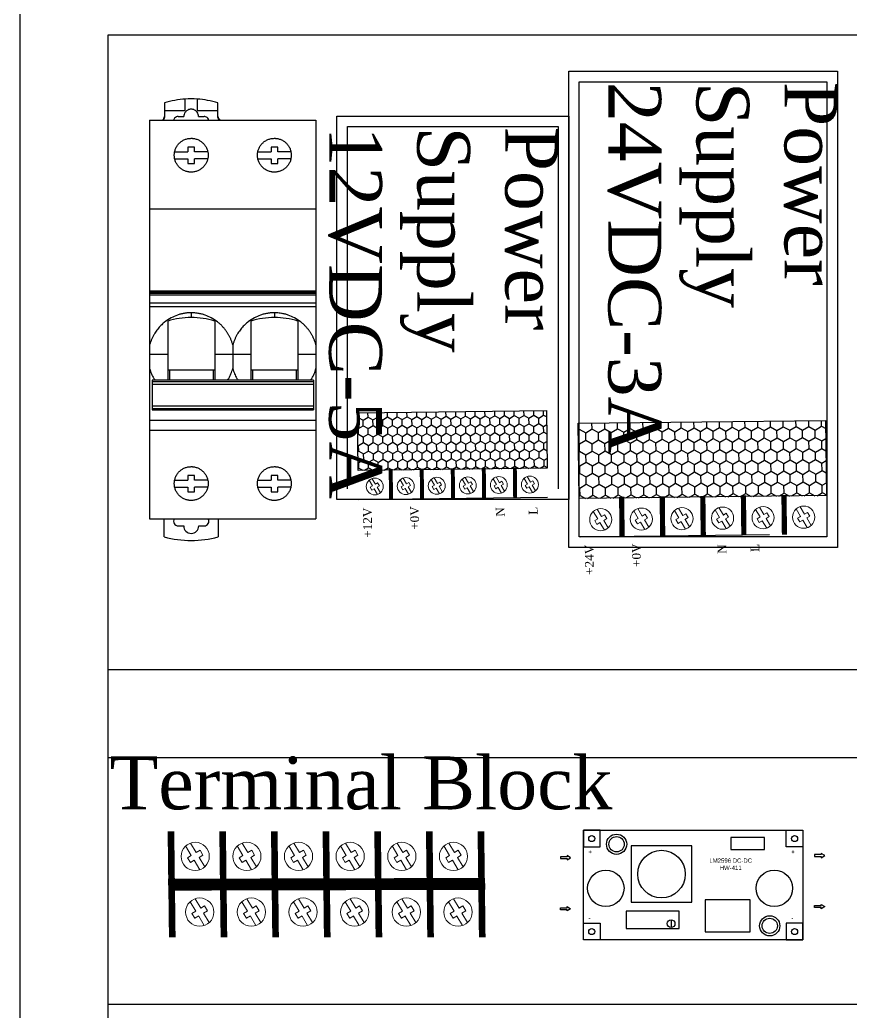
# Model space of a CAD drawing. Header units: centimetres. Extents: x 1 to 9408, y 0 to 2433.
# Drawn here: x 8867.02 to 8890.63, y 2389.32 to 2417.49 of the extents above; entities that cross this region are included whole.
import ezdxf

# ---------------------------------------------------------------- set-up
doc = ezdxf.new("R2010")
doc.units = ezdxf.units.CM
doc.header["$MEASUREMENT"] = 0
doc.layers.add('comment', color=131, linetype='Continuous')
doc.layers.add('OBJ', color=4, linetype='Continuous')
doc.layers.add('Incisione', color=7, linetype='Continuous', true_color=0x1710ff)
doc.layers.add('NETPHU', color=7, linetype='Continuous', lineweight=0)
doc.styles.add('Annotative', font='arial.ttf')
doc.styles.add('comment', font='times.ttf', dxfattribs={"height": 1.5})
doc.styles.get("Standard").update_dxf_attribs({"font": 'times.ttf', "height": 2})

# ---------------------------------------------------------------- blocks, each defined once
blk = doc.blocks.new('LM2596')
at = {"color": 5}
for p, q in [((36.887, 14.8744), (36.887, 14.8141)), ((37.9209, 14.7169), (37.7209, 14.7169))]:
    blk.add_line(p, q, dxfattribs=at)
for points in [[(36.1989, 14.7169), (36.1989, 15.5769), (37.9209, 15.5769), (37.9209, 14.7169)], [(36.3289, 15.4469), (36.3289, 15.5769), (36.1989, 15.5769), (36.1989, 15.4469)], [(37.7909, 15.4469), (37.7909, 15.5769), (37.9209, 15.5769), (37.9209, 15.4469)], [(37.3545, 15.5191), (37.3545, 15.4248), (37.6191, 15.4248), (37.6191, 15.5191)], [(36.574, 15.4533), (36.574, 15.0122), (37.0485, 15.0122), (37.0485, 15.4533)], [(37.155, 15.0305), (37.155, 14.781), (37.5078, 14.781), (37.5078, 15.0305)], [(36.5344, 14.9422), (36.5344, 14.8054), (36.9512, 14.8054), (36.9512, 14.9422)], [(36.3289, 14.8469), (36.3289, 14.7169), (36.1989, 14.7169), (36.1989, 14.8469)], [(37.7909, 14.8469), (37.7909, 14.7169), (37.9209, 14.7169), (37.9209, 14.8469)]]:
    blk.add_lwpolyline(points, close=True, dxfattribs=at)
for centre, radius in [((36.2639, 15.5119), 0.024), ((36.4589, 15.4669), 0.0794), ((36.4589, 15.4669), 0.06), ((37.8559, 15.5119), 0.024), ((36.8113, 15.2327), 0.1866), ((36.374, 15.1217), 0.143), ((37.6964, 15.1217), 0.143), ((36.887, 14.8443), 0.0301), ((37.6609, 14.8269), 0.0794), ((37.6609, 14.8269), 0.06), ((36.2639, 14.7819), 0.024), ((37.8559, 14.7819), 0.024)]:
    blk.add_circle(centre, radius, dxfattribs=at)
at = {"layer": 'OBJ', "color": 4, "insert": (37.0982, 15.3556), "char_height": 0.03375, "width": 0.512824, "attachment_point": 1, "style": 'Annotative'}
blk.add_mtext('{\\pxqc;LM2596 DC-DC\\PHW-411}', dxfattribs=at)
blk = doc.blocks.new('E')
at = {"layer": 'Incisione', "color": 1}
for points in [[(32.251, 9.1053), (32.3017, 9.1053), (32.3017, 9.0956), (32.33, 9.1127), (32.3017, 9.1297), (32.3017, 9.12), (32.251, 9.12), (32.251, 9.1053)], [(34.2453, 9.1223), (34.296, 9.1223), (34.296, 9.1126), (34.3243, 9.1297), (34.296, 9.1467), (34.296, 9.1371), (34.2453, 9.1371), (34.2453, 9.1223)], [(32.251, 8.7196), (32.3017, 8.7196), (32.3017, 8.7293), (32.33, 8.7122), (32.3017, 8.6952), (32.3017, 8.7048), (32.251, 8.7048), (32.251, 8.7196)], [(34.2453, 8.7366), (34.296, 8.7366), (34.296, 8.7463), (34.3243, 8.7292), (34.296, 8.7122), (34.296, 8.7219), (34.2453, 8.7219), (34.2453, 8.7366)]]:
    blk.add_lwpolyline(points, dxfattribs=at)
at = {"color": 0}
blk.add_blockref('LM2596', (-3.7683, -6.2488), dxfattribs=at)
at = {"layer": 'OBJ', "char_height": 0.03375, "width": 0.031971, "style": 'Annotative'}
for s, insert, attachment_point in [('{+}', (32.4696, 9.1752), 1), ('{+}', (34.0616, 9.1752), 1), ('{-}', (32.4696, 8.621), 7), ('{-}', (34.0616, 8.621), 7)]:
    blk.add_mtext(s, dxfattribs=dict(at, insert=insert, attachment_point=attachment_point))

msp = doc.modelspace()

# ---------------------------------------------------------------- hatches: boundary and pattern name
h = msp.add_hatch()
h.set_pattern_fill('HONEY', color=256, scale=0.050349, angle=-449.314567, style=0)
h.set_pattern_definition([(90.685433, (8583.22624, 638.21874), (0.135562574, 0.241425877), [0.15985793, -0.319715863]), (330.685433, (8583.22624, 638.21874), (0.141299656, -0.238113571), [0.15985793, -0.319715863]), (30.685433, (8583.22624, 638.21874), (0.27686223, 0.003312306), [-0.319715863, 0.15985793])])
h.paths.add_polyline_path([(8876.61341, 2406.3339), (8876.63294, 2404.70175), (8882.00311, 2404.766), (8881.98358, 2406.39815)])
h = msp.add_hatch()
h.set_pattern_fill('HONEY', color=256, scale=0.065858, angle=-449.314567, style=0)
h.set_pattern_definition([(90.685433, (8499.12174, 93.28442), (0.17732035, 0.315793067), [0.209099485, -0.41819897]), (330.685433, (8499.12174, 93.28442), (0.184824643, -0.311460461), [0.209099485, -0.41819897]), (30.685433, (8499.12174, 93.28442), (0.362144993, 0.004332606), [-0.41819897, 0.209099485])])
h.paths.add_polyline_path([(8882.8819, 2406.03778), (8882.90744, 2403.90287), (8889.93181, 2403.98691), (8889.90626, 2406.12181)])

# ---------------------------------------------------------------- linework, layer by layer
at = {"color": 7, "linetype": 'Continuous', "lineweight": 25}
for p, q in [((8871.72312, 2414.91206), (8871.72312, 2415.24036)), ((8872.05681, 2415.24073), (8872.05681, 2414.91206)), ((8871.12915, 2415.13046), (8871.12915, 2414.72077)), ((8871.12915, 2414.91225), (8871.72312, 2414.91225)), ((8871.12915, 2414.91206), (8871.72312, 2414.91206)), ((8872.05681, 2414.91225), (8872.65078, 2414.91225)), ((8872.05681, 2414.91206), (8872.65078, 2414.91206)), ((8872.65078, 2414.72077), (8872.65078, 2415.13221)), ((8870.7087, 2414.6451), (8870.7087, 2409.73291)), ((8870.7087, 2414.6451), (8875.43374, 2414.6451)), ((8871.52291, 2414.74754), (8871.68308, 2414.74754)), ((8872.09685, 2414.74754), (8872.25702, 2414.74754)), ((8875.43374, 2414.6451), (8875.43374, 2409.73291)), ((8871.9834, 2413.88017), (8871.79653, 2413.88017)), ((8871.79653, 2413.88017), (8871.79653, 2413.7467)), ((8871.9834, 2413.7467), (8871.9834, 2413.88017)), ((8874.34592, 2413.88017), (8874.15905, 2413.88017)), ((8874.15905, 2413.88017), (8874.15905, 2413.7467)), ((8874.34592, 2413.7467), (8874.34592, 2413.88017)), ((8871.42, 2413.7467), (8871.79653, 2413.7467)), ((8871.42, 2413.54648), (8871.79653, 2413.54648)), ((8871.79653, 2413.54648), (8871.79653, 2413.41301)), ((8872.35993, 2413.7467), (8871.9834, 2413.7467)), ((8872.35993, 2413.54648), (8871.9834, 2413.54648)), ((8871.9834, 2413.41301), (8871.9834, 2413.54648)), ((8873.78252, 2413.7467), (8874.15905, 2413.7467)), ((8873.78252, 2413.54648), (8874.15905, 2413.54648)), ((8874.15905, 2413.54648), (8874.15905, 2413.41301)), ((8874.72245, 2413.7467), (8874.34592, 2413.7467)), ((8874.34592, 2413.41301), (8874.34592, 2413.54648)), ((8874.72245, 2413.54648), (8874.34592, 2413.54648)), ((8871.79653, 2413.41301), (8871.9834, 2413.41301)), ((8874.15905, 2413.41301), (8874.34592, 2413.41301)), ((8870.7087, 2412.12246), (8875.43374, 2412.12246)), ((8875.43374, 2409.7863), (8870.7087, 2409.7863)), ((8875.43374, 2409.7596), (8870.7087, 2409.7596)), ((8875.43374, 2409.73291), (8870.7087, 2409.73291)), ((8870.7087, 2409.7329), (8875.43374, 2409.7329)), ((8870.7087, 2409.7329), (8870.7087, 2403.32636)), ((8875.43374, 2409.6762), (8870.7087, 2409.6762)), ((8875.43374, 2409.7329), (8875.43374, 2403.32636)), ((8875.43374, 2409.45239), (8870.7087, 2409.45239)), ((8875.43374, 2409.34656), (8870.7087, 2409.34656)), ((8871.88996, 2409.17503), (8871.88996, 2409.04028)), ((8874.25248, 2409.17503), (8874.25248, 2409.04028)), ((8871.22259, 2408.93775), (8871.22259, 2407.26292)), ((8872.55734, 2408.93775), (8872.55734, 2407.26292)), ((8873.58511, 2408.93775), (8873.58511, 2407.26292)), ((8874.91986, 2408.93775), (8874.91986, 2407.26292)), ((8873.07122, 2408.26195), (8873.07122, 2407.59455)), ((8871.22259, 2407.98758), (8870.7087, 2407.98758)), ((8873.58511, 2407.98758), (8872.55734, 2407.98758)), ((8875.43374, 2407.98758), (8874.91986, 2407.98758)), ((8871.22259, 2407.55782), (8872.55734, 2407.55782)), ((8871.2693, 2407.55782), (8871.2693, 2407.26292)), ((8872.51063, 2407.55782), (8872.51063, 2407.26292)), ((8873.58511, 2407.55782), (8874.91986, 2407.55782)), ((8873.63182, 2407.55782), (8873.63182, 2407.26292)), ((8874.87315, 2407.55782), (8874.87315, 2407.26292)), ((8875.36033, 2407.26292), (8870.78212, 2407.26292)), ((8870.78212, 2407.26292), (8870.78212, 2406.42371)), ((8870.78212, 2407.2265), (8875.36033, 2407.2265)), ((8870.78212, 2407.15098), (8875.36033, 2407.15098)), ((8875.36033, 2407.26292), (8875.36033, 2406.42371)), ((8870.78212, 2406.53591), (8875.36033, 2406.53591)), ((8875.36033, 2406.45225), (8870.78212, 2406.45225)), ((8875.36033, 2406.43469), (8870.78212, 2406.43469)), ((8870.78212, 2406.42371), (8875.36033, 2406.42371)), ((8875.43374, 2406.11617), (8870.7087, 2406.11617)), ((8870.7087, 2405.84749), (8875.43374, 2405.84749)), ((8871.9834, 2404.56102), (8871.79653, 2404.56102)), ((8871.79653, 2404.56102), (8871.79653, 2404.42754)), ((8871.9834, 2404.42754), (8871.9834, 2404.56102)), ((8874.15905, 2404.56102), (8874.15905, 2404.42754)), ((8874.34592, 2404.56102), (8874.15905, 2404.56102)), ((8874.34592, 2404.42754), (8874.34592, 2404.56102)), ((8871.42, 2404.42754), (8871.79653, 2404.42754)), ((8871.42, 2404.22733), (8871.79653, 2404.22733)), ((8871.79653, 2404.22733), (8871.79653, 2404.09385)), ((8872.35993, 2404.42754), (8871.9834, 2404.42754)), ((8871.9834, 2404.09385), (8871.9834, 2404.22733)), ((8872.35993, 2404.22733), (8871.9834, 2404.22733)), ((8873.78252, 2404.42754), (8874.15905, 2404.42754)), ((8873.78252, 2404.22733), (8874.15905, 2404.22733)), ((8874.15905, 2404.22733), (8874.15905, 2404.09385)), ((8874.72245, 2404.42754), (8874.34592, 2404.42754)), ((8874.72245, 2404.22733), (8874.34592, 2404.22733)), ((8874.34592, 2404.09385), (8874.34592, 2404.22733)), ((8871.79653, 2404.09385), (8871.9834, 2404.09385)), ((8874.15905, 2404.09385), (8874.34592, 2404.09385)), ((8870.7087, 2403.32636), (8875.43374, 2403.32636)), ((8871.12248, 2402.81445), (8871.12248, 2403.32636)), ((8871.52291, 2403.12615), (8871.6764, 2403.12615)), ((8872.10353, 2403.12615), (8872.25702, 2403.12615)), ((8872.65745, 2403.32636), (8872.65745, 2402.81445))]:
    msp.add_line(p, q, dxfattribs=at)
for p, q in [((8876.61341, 2406.3339), (8881.98358, 2406.39815)), ((8882.8819, 2406.03778), (8889.90626, 2406.12181)), ((8882.01314, 2403.92733), (8876.64297, 2403.86309)), ((8888.31072, 2402.87264), (8882.94055, 2402.80839)), ((8869.52307, 2399.05052), (8904.52307, 2399.05052)), ((8869.52307, 2396.55052), (8904.52307, 2396.55052)), ((8869.52307, 2389.55052), (8904.52307, 2389.55052))]:
    msp.add_line(p, q)
for points in [[(8867.02307, 2419.55052), (8867.02307, 2339.55052), (8933.02307, 2339.55052), (8933.02307, 2419.55052)], [(8882.61099, 2416.03034), (8890.24064, 2416.03034), (8890.24064, 2402.51358), (8882.61099, 2402.51358)], [(8882.91099, 2415.73034), (8889.94064, 2415.73034), (8889.94064, 2402.81358), (8882.91099, 2402.81358)], [(8876.02458, 2414.76031), (8882.61099, 2414.76031), (8882.61099, 2403.87432), (8876.02458, 2403.87432)]]:
    msp.add_lwpolyline(points, close=True)
for points in [[(8916.02307, 2417.05052), (8869.52307, 2417.05052), (8869.52307, 2342.05052), (8930.52307, 2342.05052), (8930.52307, 2417.05052), (8924.52307, 2417.05052)], [(8876.32458, 2404.17432), (8876.32458, 2414.46031), (8882.31099, 2414.46031), (8882.31099, 2404.17432)], [(8881.98358, 2406.39815), (8882.00311, 2404.766), (8876.63294, 2404.70175), (8876.61341, 2406.3339)], [(8889.90626, 2406.12181), (8889.93181, 2403.98691), (8882.90744, 2403.90287), (8882.8819, 2406.03778)]]:
    msp.add_lwpolyline(points)
for centre, radius, start, end in [((8871.8928, 2412.66319), 2.58275, 93.766819, 107.197771), ((8871.8928, 2412.663), 2.58275, 86.35908, 93.76682), ((8871.8928, 2412.66319), 2.58275, 72.9337, 86.35908), ((8870.99609, 2414.75083), 0.13306, 307.382809, 359.977806), ((8872.78382, 2414.75083), 0.13304, 180.01891, 232.620475), ((8871.88026, 2406.88013), 2.16017, 89.742512, 107.725262), ((8871.89967, 2406.88013), 2.16017, 72.274738, 90.257488), ((8874.24278, 2406.88013), 2.16017, 89.742512, 107.725262), ((8874.26219, 2406.88013), 2.16017, 72.274738, 90.257488), ((8871.52291, 2403.25963), 0.13348, 150, 270), ((8871.88996, 2403.12615), 0.21356, 180, 0), ((8872.25702, 2403.25963), 0.13348, 270, 30), ((8871.88996, 2405.64884), 2.93647, 254.849009, 285.150991)]:
    msp.add_arc(centre, radius, start, end, dxfattribs=at)
for points, knots in [([(8872.09685, 2414.74754), (8872.09685, 2414.76482), (8872.09476, 2414.78437), (8872.0824, 2414.82685), (8872.07203, 2414.84986), (8872.03892, 2414.8941), (8872.01596, 2414.91523), (8871.95869, 2414.94585), (8871.92445, 2414.95494), (8871.85548, 2414.95494), (8871.82124, 2414.94585), (8871.76397, 2414.91523), (8871.74101, 2414.8941), (8871.7079, 2414.84986), (8871.69753, 2414.82685), (8871.68517, 2414.78437), (8871.68308, 2414.76482), (8871.68308, 2414.74754)], [0, 0, 0, 0, 0.125, 0.125, 0.25, 0.25, 0.375, 0.375, 0.5, 0.5, 0.625, 0.625, 0.75, 0.75, 0.875, 0.875, 1, 1, 1, 1]), ([(8871.104, 2414.6451), (8871.1109, 2414.65558), (8871.12598, 2414.67847), (8871.12804, 2414.70589), (8871.12915, 2414.72077)], [0, 0, 0, 0, 0.45751534, 1, 1, 1, 1]), ([(8871.52291, 2414.74754), (8871.50393, 2414.74519), (8871.46443, 2414.74031), (8871.42055, 2414.70385), (8871.39784, 2414.66885), (8871.39518, 2414.64911), (8871.39464, 2414.6451)], [0, 0, 0, 0, 0.318548225, 0.663200003, 0.93160387, 1, 1, 1, 1]), ([(8872.38375, 2414.6451), (8872.38247, 2414.65318), (8872.37797, 2414.6815), (8872.34669, 2414.71684), (8872.30235, 2414.74319), (8872.27173, 2414.74612), (8872.25702, 2414.74754)], [0, 0, 0, 0, 0.13785197, 0.48328986, 0.7517759, 1, 1, 1, 1]), ([(8872.65078, 2414.72077), (8872.65217, 2414.7012), (8872.65419, 2414.67267), (8872.67258, 2414.65169), (8872.67835, 2414.6451)], [0, 0, 0, 0, 0.68586138, 1, 1, 1, 1]), ([(8871.88996, 2413.16608), (8871.88209, 2413.16619), (8871.86635, 2413.16641), (8871.84281, 2413.16821), (8871.81938, 2413.17109), (8871.78832, 2413.17649), (8871.75, 2413.18609), (8871.69073, 2413.20736), (8871.6209, 2413.24472), (8871.54769, 2413.30493), (8871.48758, 2413.37833), (8871.44299, 2413.46195), (8871.41559, 2413.55259), (8871.40637, 2413.64682), (8871.41565, 2413.74087), (8871.44309, 2413.83144), (8871.48759, 2413.91485), (8871.54757, 2413.9881), (8871.62071, 2414.04832), (8871.69041, 2414.08568), (8871.74964, 2414.10699), (8871.79551, 2414.11846), (8871.84243, 2414.12575), (8871.87412, 2414.12665), (8871.88996, 2414.1271)], [0, 0, 0, 0, 0.01564324, 0.03125188, 0.04686389, 0.06251721, 0.09384319, 0.12519277, 0.18746763, 0.25010131, 0.31242814, 0.37495624, 0.4374865, 0.49981181, 0.56244516, 0.62471492, 0.68731838, 0.74971005, 0.81215492, 0.87473174, 0.90590377, 0.93708502, 0.96853841, 1, 1, 1, 1]), ([(8871.88996, 2414.1271), (8871.89784, 2414.12699), (8871.91358, 2414.12677), (8871.93711, 2414.12497), (8871.96054, 2414.12209), (8871.99159, 2414.11669), (8872.02991, 2414.1071), (8872.08916, 2414.08584), (8872.15893, 2414.04851), (8872.23206, 2413.98841), (8872.29211, 2413.91518), (8872.33671, 2413.83176), (8872.3642, 2413.74128), (8872.37356, 2413.64711), (8872.36442, 2413.55301), (8872.33708, 2413.4623), (8872.2926, 2413.3787), (8872.23256, 2413.30526), (8872.15934, 2413.24492), (8872.08957, 2413.20753), (8872.03031, 2413.1862), (8871.98444, 2413.17472), (8871.93751, 2413.16742), (8871.90581, 2413.16653), (8871.88996, 2413.16608)], [0, 0, 0, 0, 0.01564172, 0.03124952, 0.0468617, 0.06251653, 0.09383767, 0.12519327, 0.18747098, 0.25010409, 0.31244024, 0.37496059, 0.43749281, 0.49981, 0.56244015, 0.62470289, 0.6873061, 0.7496975, 0.81214336, 0.8747253, 0.90589281, 0.9370803, 0.96853398, 1, 1, 1, 1]), ([(8874.25248, 2413.16608), (8874.24461, 2413.16619), (8874.22887, 2413.16641), (8874.20533, 2413.16821), (8874.1819, 2413.17109), (8874.15084, 2413.17649), (8874.11252, 2413.18609), (8874.05325, 2413.20736), (8873.98342, 2413.24472), (8873.91021, 2413.30493), (8873.8501, 2413.37833), (8873.80551, 2413.46195), (8873.77811, 2413.55259), (8873.76889, 2413.64682), (8873.77817, 2413.74087), (8873.80561, 2413.83144), (8873.85011, 2413.91485), (8873.91009, 2413.9881), (8873.98323, 2414.04832), (8874.05293, 2414.08568), (8874.11216, 2414.10699), (8874.15803, 2414.11846), (8874.20495, 2414.12575), (8874.23664, 2414.12665), (8874.25248, 2414.1271)], [0, 0, 0, 0, 0.01564324, 0.03125188, 0.04686389, 0.06251721, 0.09384319, 0.12519277, 0.18746763, 0.25010131, 0.31242814, 0.37495624, 0.4374865, 0.49981181, 0.56244516, 0.62471492, 0.68731838, 0.74971005, 0.81215492, 0.87473174, 0.90590377, 0.93708502, 0.96853841, 1, 1, 1, 1]), ([(8874.25248, 2414.1271), (8874.26036, 2414.12699), (8874.2761, 2414.12677), (8874.29963, 2414.12497), (8874.32306, 2414.12209), (8874.35411, 2414.11669), (8874.39243, 2414.1071), (8874.45168, 2414.08584), (8874.52145, 2414.04851), (8874.59458, 2413.98841), (8874.65463, 2413.91518), (8874.69923, 2413.83176), (8874.72672, 2413.74128), (8874.73608, 2413.64711), (8874.72694, 2413.55301), (8874.6996, 2413.4623), (8874.65512, 2413.3787), (8874.59508, 2413.30526), (8874.52186, 2413.24492), (8874.45209, 2413.20753), (8874.39283, 2413.1862), (8874.34696, 2413.17472), (8874.30003, 2413.16742), (8874.26833, 2413.16653), (8874.25248, 2413.16608)], [0, 0, 0, 0, 0.01564172, 0.03124952, 0.0468617, 0.06251653, 0.09383767, 0.12519327, 0.18747098, 0.25010409, 0.31244024, 0.37496059, 0.43749281, 0.49981, 0.56244015, 0.62470289, 0.6873061, 0.7496975, 0.81214336, 0.8747253, 0.90589281, 0.9370803, 0.96853398, 1, 1, 1, 1]), ([(8871.88996, 2409.17503), (8871.87656, 2409.17491), (8871.84985, 2409.17466), (8871.80988, 2409.17261), (8871.77005, 2409.16932), (8871.73018, 2409.16465), (8871.671, 2409.15571), (8871.59234, 2409.13915), (8871.46705, 2409.10164), (8871.31306, 2409.03442), (8871.1833, 2408.95018), (8871.09734, 2408.87979), (8871.05046, 2408.83726), (8871.00426, 2408.79076), (8870.95907, 2408.74012), (8870.91526, 2408.68519), (8870.87325, 2408.62586), (8870.83351, 2408.56204), (8870.7965, 2408.49367), (8870.76286, 2408.4207), (8870.73269, 2408.34329), (8870.71679, 2408.28936), (8870.7087, 2408.26195)], [0, 0, 0, 0, 0.02505984, 0.04995154, 0.07481505, 0.09978698, 0.12499869, 0.18671711, 0.24989756, 0.36931673, 0.49958318, 0.53764034, 0.57706787, 0.6179086, 0.66020113, 0.70398164, 0.74928556, 0.79614899, 0.84460986, 0.89470882, 0.94648975, 1, 1, 1, 1]), ([(8873.07122, 2408.26195), (8873.06747, 2408.27518), (8873.06001, 2408.30144), (8873.04731, 2408.34005), (8873.03369, 2408.37767), (8873.0191, 2408.41425), (8873.00363, 2408.44981), (8872.98733, 2408.48433), (8872.97027, 2408.51781), (8872.9525, 2408.55025), (8872.93408, 2408.58166), (8872.91507, 2408.61202), (8872.89552, 2408.64137), (8872.87549, 2408.66969), (8872.85502, 2408.697), (8872.83415, 2408.72332), (8872.81295, 2408.74865), (8872.79144, 2408.77301), (8872.76967, 2408.79642), (8872.74769, 2408.81888), (8872.72552, 2408.84043), (8872.7032, 2408.86107), (8872.68077, 2408.88082), (8872.65825, 2408.89971), (8872.58867, 2408.95529), (8872.46806, 2409.03377), (8872.31409, 2409.10121), (8872.18854, 2409.1389), (8872.10078, 2409.15743), (8872.02361, 2409.1682), (8871.9568, 2409.17399), (8871.91227, 2409.17468), (8871.88996, 2409.17503)], [0, 0, 0, 0, 0.02576345, 0.05112688, 0.07609573, 0.10067526, 0.12487057, 0.14868655, 0.17212794, 0.1951993, 0.21790501, 0.24024931, 0.26223633, 0.28387007, 0.30515444, 0.3260933, 0.34669051, 0.36694992, 0.38687544, 0.40647105, 0.4257409, 0.4446893, 0.46332077, 0.48164014, 0.49965254, 0.62986463, 0.7492371, 0.81264877, 0.87472204, 0.91674589, 0.95829312, 1, 1, 1, 1]), ([(8874.25248, 2409.17503), (8874.23908, 2409.17491), (8874.21237, 2409.17466), (8874.1724, 2409.17261), (8874.13257, 2409.16932), (8874.0927, 2409.16465), (8874.03352, 2409.15571), (8873.95486, 2409.13915), (8873.82957, 2409.10164), (8873.67558, 2409.03442), (8873.54582, 2408.95018), (8873.45986, 2408.87979), (8873.41298, 2408.83726), (8873.36678, 2408.79076), (8873.32159, 2408.74012), (8873.27778, 2408.68519), (8873.23577, 2408.62586), (8873.19603, 2408.56204), (8873.15902, 2408.49367), (8873.12538, 2408.4207), (8873.09521, 2408.34329), (8873.07931, 2408.28936), (8873.07122, 2408.26195)], [0, 0, 0, 0, 0.02505984, 0.04995154, 0.07481505, 0.09978698, 0.12499869, 0.18671711, 0.24989756, 0.36931673, 0.49958318, 0.53764034, 0.57706787, 0.6179086, 0.66020113, 0.70398164, 0.74928556, 0.79614899, 0.84460986, 0.89470882, 0.94648975, 1, 1, 1, 1]), ([(8875.43374, 2408.26195), (8875.42999, 2408.27518), (8875.42253, 2408.30144), (8875.40983, 2408.34005), (8875.39621, 2408.37767), (8875.38162, 2408.41425), (8875.36615, 2408.44981), (8875.34985, 2408.48433), (8875.33279, 2408.51781), (8875.31502, 2408.55025), (8875.2966, 2408.58166), (8875.27759, 2408.61202), (8875.25804, 2408.64137), (8875.23801, 2408.66969), (8875.21754, 2408.697), (8875.19667, 2408.72332), (8875.17547, 2408.74865), (8875.15396, 2408.77301), (8875.13219, 2408.79642), (8875.11021, 2408.81888), (8875.08804, 2408.84043), (8875.06572, 2408.86107), (8875.04329, 2408.88082), (8875.02077, 2408.89971), (8874.95119, 2408.95529), (8874.83058, 2409.03377), (8874.67661, 2409.10121), (8874.55106, 2409.1389), (8874.4633, 2409.15743), (8874.38613, 2409.1682), (8874.31932, 2409.17399), (8874.27479, 2409.17468), (8874.25248, 2409.17503)], [0, 0, 0, 0, 0.02576345, 0.05112688, 0.07609573, 0.10067526, 0.12487057, 0.14868655, 0.17212794, 0.1951993, 0.21790501, 0.24024931, 0.26223633, 0.28387007, 0.30515444, 0.3260933, 0.34669051, 0.36694992, 0.38687544, 0.40647105, 0.4257409, 0.4446893, 0.46332077, 0.48164014, 0.49965254, 0.62986463, 0.7492371, 0.81264877, 0.87472204, 0.91674589, 0.95829312, 1, 1, 1, 1]), ([(8870.7087, 2407.59455), (8870.72463, 2407.54441), (8870.75541, 2407.44746), (8870.80755, 2407.33701), (8870.84538, 2407.27944), (8870.85623, 2407.26292)], [0, 0, 0, 0, 0.43301516, 0.83725363, 1, 1, 1, 1]), ([(8872.92369, 2407.26292), (8872.93445, 2407.27928), (8872.97225, 2407.33674), (8873.02441, 2407.44718), (8873.05527, 2407.54431), (8873.07122, 2407.59455)], [0, 0, 0, 0, 0.161152517, 0.566129187, 1, 1, 1, 1]), ([(8873.07122, 2407.59455), (8873.08715, 2407.54441), (8873.11793, 2407.44746), (8873.17007, 2407.33701), (8873.2079, 2407.27944), (8873.21875, 2407.26292)], [0, 0, 0, 0, 0.43301516, 0.83725363, 1, 1, 1, 1]), ([(8875.28621, 2407.26292), (8875.29697, 2407.27928), (8875.33477, 2407.33674), (8875.38693, 2407.44718), (8875.41779, 2407.54431), (8875.43374, 2407.59455)], [0, 0, 0, 0, 0.16115252, 0.56612919, 1, 1, 1, 1]), ([(8871.88996, 2403.84692), (8871.88209, 2403.84703), (8871.86635, 2403.84725), (8871.84282, 2403.84905), (8871.81939, 2403.85193), (8871.78834, 2403.85733), (8871.75002, 2403.86693), (8871.69077, 2403.88818), (8871.621, 2403.92551), (8871.54787, 2403.98561), (8871.48782, 2404.05884), (8871.44322, 2404.14226), (8871.41573, 2404.23274), (8871.40637, 2404.32691), (8871.41551, 2404.42101), (8871.44285, 2404.51172), (8871.48733, 2404.59533), (8871.54737, 2404.66876), (8871.62059, 2404.7291), (8871.69036, 2404.7665), (8871.74962, 2404.78782), (8871.79549, 2404.7993), (8871.84242, 2404.8066), (8871.87412, 2404.8075), (8871.88996, 2404.80795)], [0, 0, 0, 0, 0.01564172, 0.03124952, 0.0468617, 0.06251653, 0.09383768, 0.12519326, 0.18747095, 0.25010407, 0.31244015, 0.37496055, 0.43749272, 0.49980995, 0.5624401, 0.62470284, 0.68730607, 0.74969749, 0.81214335, 0.8747253, 0.9058928, 0.9370803, 0.96853397, 1, 1, 1, 1]), ([(8871.88996, 2404.80795), (8871.89784, 2404.80783), (8871.91358, 2404.80761), (8871.93712, 2404.80581), (8871.96055, 2404.80293), (8871.9916, 2404.79753), (8872.02993, 2404.78793), (8872.0892, 2404.76666), (8872.15902, 2404.7293), (8872.23224, 2404.66909), (8872.29235, 2404.59569), (8872.33694, 2404.51208), (8872.36434, 2404.42143), (8872.37356, 2404.3272), (8872.36428, 2404.23315), (8872.33684, 2404.14259), (8872.29234, 2404.05917), (8872.23236, 2403.98592), (8872.15922, 2403.9257), (8872.08951, 2403.88834), (8872.03028, 2403.86704), (8871.98442, 2403.85556), (8871.9375, 2403.84827), (8871.90581, 2403.84737), (8871.88996, 2403.84692)], [0, 0, 0, 0, 0.01564324, 0.03125188, 0.04686389, 0.06251721, 0.09384319, 0.12519276, 0.1874676, 0.25010129, 0.31242807, 0.37495621, 0.43748642, 0.49981175, 0.56244509, 0.62471485, 0.68731833, 0.74971002, 0.81215489, 0.87473173, 0.90590374, 0.93708501, 0.9685384, 1, 1, 1, 1]), ([(8874.25248, 2403.84692), (8874.24461, 2403.84703), (8874.22887, 2403.84725), (8874.20534, 2403.84905), (8874.18191, 2403.85193), (8874.15086, 2403.85733), (8874.11254, 2403.86693), (8874.05329, 2403.88818), (8873.98352, 2403.92551), (8873.91039, 2403.98561), (8873.85034, 2404.05884), (8873.80574, 2404.14226), (8873.77825, 2404.23274), (8873.76889, 2404.32691), (8873.77803, 2404.42101), (8873.80537, 2404.51172), (8873.84985, 2404.59533), (8873.90989, 2404.66876), (8873.98311, 2404.7291), (8874.05288, 2404.7665), (8874.11214, 2404.78782), (8874.15801, 2404.7993), (8874.20494, 2404.8066), (8874.23664, 2404.8075), (8874.25248, 2404.80795)], [0, 0, 0, 0, 0.01564172, 0.03124952, 0.0468617, 0.06251653, 0.09383768, 0.12519326, 0.18747095, 0.25010407, 0.31244015, 0.37496055, 0.43749272, 0.49980995, 0.5624401, 0.62470284, 0.68730607, 0.74969749, 0.81214335, 0.8747253, 0.9058928, 0.9370803, 0.96853397, 1, 1, 1, 1]), ([(8874.25248, 2404.80795), (8874.26036, 2404.80783), (8874.2761, 2404.80761), (8874.29964, 2404.80581), (8874.32307, 2404.80293), (8874.35412, 2404.79753), (8874.39245, 2404.78793), (8874.45172, 2404.76666), (8874.52154, 2404.7293), (8874.59476, 2404.66909), (8874.65487, 2404.59569), (8874.69946, 2404.51208), (8874.72686, 2404.42143), (8874.73608, 2404.3272), (8874.7268, 2404.23315), (8874.69936, 2404.14259), (8874.65486, 2404.05917), (8874.59488, 2403.98592), (8874.52174, 2403.9257), (8874.45203, 2403.88834), (8874.3928, 2403.86704), (8874.34694, 2403.85556), (8874.30002, 2403.84827), (8874.26833, 2403.84737), (8874.25248, 2403.84692)], [0, 0, 0, 0, 0.01564324, 0.03125188, 0.04686389, 0.06251721, 0.09384319, 0.12519276, 0.1874676, 0.25010129, 0.31242807, 0.37495621, 0.43748642, 0.49981175, 0.56244509, 0.62471485, 0.68731833, 0.74971002, 0.81215489, 0.87473173, 0.90590374, 0.93708501, 0.9685384, 1, 1, 1, 1])]:
    msp.add_open_spline(points, degree=3, knots=knots, dxfattribs=at)
at = {"layer": 'NETPHU'}
for p, q in [((8877.03634, 2404.26137), (8876.97076, 2404.22246)), ((8877.18469, 2404.3494), (8877.11911, 2404.31049)), ((8877.2338, 2404.26664), (8877.16822, 2404.22772)), ((8877.91759, 2404.27192), (8877.85201, 2404.233)), ((8877.9667, 2404.18915), (8877.90112, 2404.15023)), ((8878.06593, 2404.35995), (8878.00035, 2404.32103)), ((8878.11505, 2404.27718), (8878.04946, 2404.23827)), ((8878.79883, 2404.28246), (8878.73325, 2404.24354)), ((8878.84794, 2404.19969), (8878.78236, 2404.16078)), ((8878.94717, 2404.37049), (8878.88159, 2404.33157)), ((8878.99629, 2404.28772), (8878.93071, 2404.24881)), ((8879.68007, 2404.293), (8879.61449, 2404.25409)), ((8879.72918, 2404.21024), (8879.6636, 2404.17132)), ((8879.82841, 2404.38103), (8879.76283, 2404.34212)), ((8879.87753, 2404.29827), (8879.81195, 2404.25935)), ((8880.56131, 2404.30354), (8880.49573, 2404.26463)), ((8880.61042, 2404.22078), (8880.54484, 2404.18186)), ((8880.70965, 2404.39158), (8880.64407, 2404.35266)), ((8880.75877, 2404.30881), (8880.69319, 2404.26989)), ((8881.44255, 2404.31409), (8881.37697, 2404.27517)), ((8881.49166, 2404.23132), (8881.42608, 2404.19241)), ((8881.5909, 2404.40212), (8881.52532, 2404.3632)), ((8881.64001, 2404.31935), (8881.57443, 2404.28044)), ((8877.08546, 2404.17861), (8877.01988, 2404.13969)), ((8883.62915, 2403.44199), (8883.54337, 2403.39109)), ((8884.58781, 2403.34064), (8884.50202, 2403.28973)), ((8884.78185, 2403.45578), (8884.69607, 2403.40488)), ((8884.84609, 2403.34752), (8884.76031, 2403.29662)), ((8885.7405, 2403.35443), (8885.65472, 2403.30352)), ((8885.93454, 2403.46957), (8885.84876, 2403.41867)), ((8885.99878, 2403.36131), (8885.913, 2403.31041)), ((8886.89319, 2403.36822), (8886.80741, 2403.31731)), ((8887.08723, 2403.48336), (8887.00145, 2403.43246)), ((8887.15148, 2403.3751), (8887.06569, 2403.3242)), ((8888.04588, 2403.38201), (8887.9601, 2403.3311)), ((8888.23993, 2403.49715), (8888.15414, 2403.44625)), ((8888.30417, 2403.38889), (8888.21839, 2403.33799)), ((8889.19858, 2403.3958), (8889.1128, 2403.34489)), ((8889.39262, 2403.51094), (8889.30684, 2403.46004)), ((8889.45686, 2403.40268), (8889.37108, 2403.35178)), ((8883.43511, 2403.32685), (8883.34933, 2403.27594)), ((8883.49936, 2403.21859), (8883.41357, 2403.16768)), ((8883.6934, 2403.33373), (8883.60762, 2403.28283)), ((8884.65205, 2403.23238), (8884.56627, 2403.18147)), ((8885.80474, 2403.24617), (8885.71896, 2403.19526)), ((8886.95743, 2403.25996), (8886.87165, 2403.20905)), ((8888.11013, 2403.27375), (8888.02435, 2403.22284)), ((8889.26282, 2403.28754), (8889.17704, 2403.23663)), ((8871.89294, 2393.77244), (8871.78358, 2393.70754)), ((8872.14033, 2393.91924), (8872.03096, 2393.85434)), ((8872.22223, 2393.78122), (8872.11287, 2393.71632)), ((8873.36011, 2393.77244), (8873.25074, 2393.70754)), ((8873.60749, 2393.91924), (8873.49813, 2393.85434)), ((8873.68939, 2393.78122), (8873.58003, 2393.71632)), ((8874.82727, 2393.77244), (8874.7179, 2393.70754)), ((8875.07465, 2393.91924), (8874.96529, 2393.85434)), ((8875.15655, 2393.78122), (8875.04719, 2393.71632)), ((8876.29443, 2393.77244), (8876.18507, 2393.70754)), ((8876.54181, 2393.91924), (8876.43245, 2393.85434)), ((8876.62372, 2393.78122), (8876.51435, 2393.71632)), ((8877.76159, 2393.77244), (8877.65223, 2393.70754)), ((8878.00897, 2393.91924), (8877.89961, 2393.85434)), ((8878.09088, 2393.78122), (8877.98151, 2393.71632)), ((8879.22875, 2393.77244), (8879.11939, 2393.70754)), ((8879.47614, 2393.91924), (8879.36677, 2393.85434)), ((8879.55804, 2393.78122), (8879.44868, 2393.71632)), ((8871.97485, 2393.63442), (8871.86548, 2393.56952)), ((8873.44201, 2393.63442), (8873.33265, 2393.56952)), ((8874.90917, 2393.63442), (8874.79981, 2393.56952)), ((8876.37633, 2393.63442), (8876.26697, 2393.56952)), ((8877.84349, 2393.63442), (8877.73413, 2393.56952)), ((8879.31066, 2393.63442), (8879.20129, 2393.56952)), ((8871.91197, 2392.12674), (8872.02133, 2392.19163)), ((8872.15935, 2392.27354), (8872.26872, 2392.33843)), ((8872.24126, 2392.13552), (8872.35062, 2392.20041)), ((8873.37913, 2392.12674), (8873.48849, 2392.19163)), ((8873.62651, 2392.27354), (8873.73588, 2392.33843)), ((8873.70842, 2392.13552), (8873.81778, 2392.20041)), ((8874.84629, 2392.12674), (8874.95566, 2392.19163)), ((8875.09368, 2392.27354), (8875.20304, 2392.33843)), ((8875.17558, 2392.13552), (8875.28494, 2392.20041)), ((8876.31345, 2392.12674), (8876.42282, 2392.19163)), ((8876.56084, 2392.27354), (8876.6702, 2392.33843)), ((8876.64274, 2392.13552), (8876.7521, 2392.20041)), ((8877.78062, 2392.12674), (8877.88998, 2392.19163)), ((8878.028, 2392.27354), (8878.13736, 2392.33843)), ((8878.1099, 2392.13552), (8878.21926, 2392.20041)), ((8879.24778, 2392.12674), (8879.35714, 2392.19163)), ((8879.49516, 2392.27354), (8879.60452, 2392.33843)), ((8879.57706, 2392.13552), (8879.68643, 2392.20041)), ((8871.99387, 2391.98872), (8872.10324, 2392.05361)), ((8873.46103, 2391.98872), (8873.5704, 2392.05361)), ((8874.9282, 2391.98872), (8875.03756, 2392.05361)), ((8876.39536, 2391.98872), (8876.50472, 2392.05361)), ((8877.86252, 2391.98872), (8877.97188, 2392.05361)), ((8879.32968, 2391.98872), (8879.43904, 2392.05361))]:
    msp.add_line(p, q, dxfattribs=at)
for points, const_width in [([(8877.56557, 2403.87412), (8877.55523, 2404.73872)], 0.11278), ([(8878.44682, 2403.88467), (8878.43647, 2404.74927)], 0.11278), ([(8879.32806, 2403.89521), (8879.31771, 2404.75981)], 0.11278), ([(8880.2093, 2403.90575), (8880.19895, 2404.77035)], 0.11278), ([(8881.09054, 2403.9163), (8881.0802, 2404.78089)], 0.11278), ([(8884.12736, 2402.82031), (8884.11383, 2403.95123)], 0.14752), ([(8885.28006, 2402.8341), (8885.26653, 2403.96502)], 0.14752), ([(8886.43275, 2402.84789), (8886.41922, 2403.97881)], 0.14752), ([(8887.58544, 2402.86168), (8887.57191, 2403.9926)], 0.14752), ([(8888.73813, 2402.87547), (8888.7246, 2404.0064)], 0.14752), ([(8871.33226, 2393.01738), (8871.31501, 2394.45919)], 0.18808), ([(8872.79942, 2393.01738), (8872.78217, 2394.45919)], 0.18808), ([(8874.26658, 2393.01738), (8874.24933, 2394.45919)], 0.18808), ([(8875.73374, 2393.01738), (8875.71649, 2394.45919)], 0.18808), ([(8877.2009, 2393.01738), (8877.18366, 2394.45919)], 0.18808), ([(8878.66807, 2393.01738), (8878.65082, 2394.45919)], 0.18808), ([(8880.13523, 2393.01738), (8880.11798, 2394.45919)], 0.18808), ([(8880.23017, 2393.0397), (8871.2279, 2393.01736)], 0.18808), ([(8871.23984, 2392.86826), (8880.24211, 2392.8906)], 0.18808), ([(8871.33478, 2392.89058), (8871.35203, 2391.44876)], 0.18808), ([(8872.80194, 2392.89058), (8872.81919, 2391.44876)], 0.18808), ([(8874.2691, 2392.89058), (8874.28635, 2391.44876)], 0.18808), ([(8875.73626, 2392.89058), (8875.75351, 2391.44876)], 0.18808), ([(8877.20343, 2392.89058), (8877.22068, 2391.44876)], 0.18808), ([(8878.67059, 2392.89058), (8878.68784, 2391.44876)], 0.18808), ([(8880.13775, 2392.89058), (8880.155, 2391.44876)], 0.18808)]:
    msp.add_lwpolyline(points, dxfattribs=dict(at, const_width=const_width))
for points in [[(8877.02405, 2404.47208), (8877.11973, 2404.31085)], [(8877.9053, 2404.48262), (8878.00097, 2404.3214)], [(8878.78654, 2404.49316), (8878.88221, 2404.33194)], [(8879.66778, 2404.5037), (8879.76345, 2404.34248)], [(8880.56069, 2404.30318), (8880.46502, 2404.4644)], [(8880.54902, 2404.51425), (8880.64469, 2404.35302)], [(8881.44193, 2404.31372), (8881.34626, 2404.47494)], [(8881.43026, 2404.52479), (8881.52593, 2404.36357)], [(8877.03573, 2404.26101), (8876.94006, 2404.42223)], [(8877.08484, 2404.17824), (8877.01988, 2404.13969), (8876.97076, 2404.22246), (8877.03573, 2404.26101)], [(8877.11973, 2404.31085), (8877.18469, 2404.3494), (8877.2338, 2404.26664), (8877.16884, 2404.22809)], [(8877.16884, 2404.22809), (8877.26451, 2404.06687)], [(8877.91697, 2404.27155), (8877.8213, 2404.43277)], [(8877.96608, 2404.18879), (8877.90112, 2404.15023), (8877.85201, 2404.233), (8877.91697, 2404.27155)], [(8878.06175, 2404.02756), (8877.96608, 2404.18879)], [(8878.00097, 2404.3214), (8878.06593, 2404.35995), (8878.11505, 2404.27718), (8878.05008, 2404.23863)], [(8878.05008, 2404.23863), (8878.14575, 2404.07741)], [(8878.79821, 2404.28209), (8878.70254, 2404.44332)], [(8878.84732, 2404.19933), (8878.78236, 2404.16078), (8878.73325, 2404.24354), (8878.79821, 2404.28209)], [(8878.943, 2404.03811), (8878.84732, 2404.19933)], [(8878.88221, 2404.33194), (8878.94717, 2404.37049), (8878.99629, 2404.28772), (8878.93132, 2404.24917)], [(8878.93132, 2404.24917), (8879.02699, 2404.08795)], [(8879.67945, 2404.29264), (8879.58378, 2404.45386)], [(8879.72857, 2404.20987), (8879.6636, 2404.17132), (8879.61449, 2404.25409), (8879.67945, 2404.29264)], [(8879.82424, 2404.04865), (8879.72857, 2404.20987)], [(8879.76345, 2404.34248), (8879.82841, 2404.38103), (8879.87753, 2404.29827), (8879.81256, 2404.25972)], [(8879.81256, 2404.25972), (8879.90824, 2404.09849)], [(8880.60981, 2404.22041), (8880.54484, 2404.18186), (8880.49573, 2404.26463), (8880.56069, 2404.30318)], [(8880.70548, 2404.05919), (8880.60981, 2404.22041)], [(8880.64469, 2404.35302), (8880.70965, 2404.39158), (8880.75877, 2404.30881), (8880.6938, 2404.27026)], [(8880.6938, 2404.27026), (8880.78948, 2404.10904)], [(8881.49105, 2404.23096), (8881.42608, 2404.19241), (8881.37697, 2404.27517), (8881.44193, 2404.31372)], [(8881.58672, 2404.06973), (8881.49105, 2404.23096)], [(8881.52593, 2404.36357), (8881.5909, 2404.40212), (8881.64001, 2404.31935), (8881.57505, 2404.2808)], [(8881.57505, 2404.2808), (8881.67072, 2404.11958)], [(8877.18051, 2404.01702), (8877.08484, 2404.17824)], [(8885.72442, 2403.63003), (8885.84956, 2403.41915)], [(8886.87712, 2403.64382), (8887.00226, 2403.43294)], [(8888.02981, 2403.65761), (8888.15495, 2403.44673)], [(8889.1825, 2403.6714), (8889.30764, 2403.46052)], [(8883.43431, 2403.32637), (8883.30917, 2403.53725)], [(8883.41904, 2403.60245), (8883.54418, 2403.39157)], [(8883.54418, 2403.39157), (8883.62915, 2403.44199), (8883.6934, 2403.33373), (8883.60842, 2403.28331)], [(8884.587, 2403.34016), (8884.46186, 2403.55104)], [(8884.65124, 2403.2319), (8884.56627, 2403.18147), (8884.50202, 2403.28973), (8884.587, 2403.34016)], [(8884.57173, 2403.61624), (8884.69687, 2403.40536)], [(8884.69687, 2403.40536), (8884.78185, 2403.45578), (8884.84609, 2403.34752), (8884.76111, 2403.2971)], [(8885.73969, 2403.35395), (8885.61455, 2403.56483)], [(8885.80393, 2403.24569), (8885.71896, 2403.19526), (8885.65472, 2403.30352), (8885.73969, 2403.35395)], [(8885.84956, 2403.41915), (8885.93454, 2403.46957), (8885.99878, 2403.36131), (8885.91381, 2403.31089)], [(8886.89238, 2403.36774), (8886.76724, 2403.57862)], [(8886.95663, 2403.25948), (8886.87165, 2403.20905), (8886.80741, 2403.31731), (8886.89238, 2403.36774)], [(8887.00226, 2403.43294), (8887.08723, 2403.48336), (8887.15148, 2403.3751), (8887.0665, 2403.32468)], [(8888.04508, 2403.38153), (8887.91994, 2403.59241)], [(8888.10932, 2403.27327), (8888.02435, 2403.22284), (8887.9601, 2403.3311), (8888.04508, 2403.38153)], [(8888.15495, 2403.44673), (8888.23993, 2403.49715), (8888.30417, 2403.38889), (8888.21919, 2403.33847)], [(8888.21919, 2403.33847), (8888.34433, 2403.12758)], [(8889.19777, 2403.39532), (8889.07263, 2403.6062)], [(8889.26201, 2403.28706), (8889.17704, 2403.23663), (8889.1128, 2403.34489), (8889.19777, 2403.39532)], [(8889.30764, 2403.46052), (8889.39262, 2403.51094), (8889.45686, 2403.40268), (8889.37189, 2403.35226)], [(8889.37189, 2403.35226), (8889.49703, 2403.14137)], [(8883.49855, 2403.21811), (8883.41357, 2403.16768), (8883.34933, 2403.27594), (8883.43431, 2403.32637)], [(8883.62369, 2403.00722), (8883.49855, 2403.21811)], [(8883.60842, 2403.28331), (8883.73356, 2403.07242)], [(8884.77638, 2403.02101), (8884.65124, 2403.2319)], [(8884.76111, 2403.2971), (8884.88626, 2403.08621)], [(8885.92908, 2403.0348), (8885.80393, 2403.24569)], [(8885.91381, 2403.31089), (8886.03895, 2403.1)], [(8887.08177, 2403.04859), (8886.95663, 2403.25948)], [(8887.0665, 2403.32468), (8887.19164, 2403.11379)], [(8888.23446, 2403.06238), (8888.10932, 2403.27327)], [(8889.38715, 2403.07617), (8889.26201, 2403.28706)], [(8871.87245, 2394.12381), (8872.03199, 2393.85495)], [(8873.33961, 2394.12381), (8873.49915, 2393.85495)], [(8874.80677, 2394.12381), (8874.96632, 2393.85495)], [(8876.27393, 2394.12381), (8876.43348, 2393.85495)], [(8877.7411, 2394.12381), (8877.90064, 2393.85495)], [(8879.20826, 2394.12381), (8879.3678, 2393.85495)], [(8871.89192, 2393.77183), (8871.73237, 2394.04069)], [(8871.97382, 2393.63381), (8871.86548, 2393.56952), (8871.78358, 2393.70754), (8871.89192, 2393.77183)], [(8872.03199, 2393.85495), (8872.14033, 2393.91924), (8872.22223, 2393.78122), (8872.1139, 2393.71693)], [(8873.35908, 2393.77183), (8873.19953, 2394.04069)], [(8873.44098, 2393.63381), (8873.33265, 2393.56952), (8873.25074, 2393.70754), (8873.35908, 2393.77183)], [(8873.49915, 2393.85495), (8873.60749, 2393.91924), (8873.68939, 2393.78122), (8873.58106, 2393.71693)], [(8874.82624, 2393.77183), (8874.6667, 2394.04069)], [(8874.90814, 2393.63381), (8874.79981, 2393.56952), (8874.7179, 2393.70754), (8874.82624, 2393.77183)], [(8874.96632, 2393.85495), (8875.07465, 2393.91924), (8875.15655, 2393.78122), (8875.04822, 2393.71693)], [(8876.2934, 2393.77183), (8876.13386, 2394.04069)], [(8876.3753, 2393.63381), (8876.26697, 2393.56952), (8876.18507, 2393.70754), (8876.2934, 2393.77183)], [(8876.43348, 2393.85495), (8876.54181, 2393.91924), (8876.62372, 2393.78122), (8876.51538, 2393.71693)], [(8877.76056, 2393.77183), (8877.60102, 2394.04069)], [(8877.84247, 2393.63381), (8877.73413, 2393.56952), (8877.65223, 2393.70754), (8877.76056, 2393.77183)], [(8877.90064, 2393.85495), (8878.00897, 2393.91924), (8878.09088, 2393.78122), (8877.98254, 2393.71693)], [(8879.22772, 2393.77183), (8879.06818, 2394.04069)], [(8879.30963, 2393.63381), (8879.20129, 2393.56952), (8879.11939, 2393.70754), (8879.22772, 2393.77183)], [(8879.3678, 2393.85495), (8879.47614, 2393.91924), (8879.55804, 2393.78122), (8879.4497, 2393.71693)], [(8872.13336, 2393.36495), (8871.97382, 2393.63381)], [(8872.1139, 2393.71693), (8872.27344, 2393.44808)], [(8873.60052, 2393.36495), (8873.44098, 2393.63381)], [(8873.58106, 2393.71693), (8873.7406, 2393.44808)], [(8875.06769, 2393.36495), (8874.90814, 2393.63381)], [(8875.04822, 2393.71693), (8875.20776, 2393.44808)], [(8876.53485, 2393.36495), (8876.3753, 2393.63381)], [(8876.51538, 2393.71693), (8876.67492, 2393.44808)], [(8878.00201, 2393.36495), (8877.84247, 2393.63381)], [(8877.98254, 2393.71693), (8878.14209, 2393.44808)], [(8879.46917, 2393.36495), (8879.30963, 2393.63381)], [(8879.4497, 2393.71693), (8879.60925, 2393.44808)], [(8872.0203, 2392.19102), (8871.86076, 2392.45988)], [(8872.00084, 2392.543), (8872.16038, 2392.27415)], [(8873.48747, 2392.19102), (8873.32792, 2392.45988)], [(8873.468, 2392.543), (8873.62754, 2392.27415)], [(8874.95463, 2392.19102), (8874.79508, 2392.45988)], [(8874.93516, 2392.543), (8875.0947, 2392.27415)], [(8876.42179, 2392.19102), (8876.26225, 2392.45988)], [(8876.40232, 2392.543), (8876.56187, 2392.27415)], [(8877.88895, 2392.19102), (8877.72941, 2392.45988)], [(8877.86948, 2392.543), (8878.02903, 2392.27415)], [(8879.35611, 2392.19102), (8879.19657, 2392.45988)], [(8879.33665, 2392.543), (8879.49619, 2392.27415)], [(8872.10221, 2392.053), (8871.99387, 2391.98872), (8871.91197, 2392.12674), (8872.0203, 2392.19102)], [(8872.16038, 2392.27415), (8872.26872, 2392.33843), (8872.35062, 2392.20041), (8872.24228, 2392.13613)], [(8872.24228, 2392.13613), (8872.40183, 2391.86727)], [(8873.56937, 2392.053), (8873.46103, 2391.98872), (8873.37913, 2392.12674), (8873.48747, 2392.19102)], [(8873.62754, 2392.27415), (8873.73588, 2392.33843), (8873.81778, 2392.20041), (8873.70945, 2392.13613)], [(8873.70945, 2392.13613), (8873.86899, 2391.86727)], [(8875.03653, 2392.053), (8874.9282, 2391.98872), (8874.84629, 2392.12674), (8874.95463, 2392.19102)], [(8875.0947, 2392.27415), (8875.20304, 2392.33843), (8875.28494, 2392.20041), (8875.17661, 2392.13613)], [(8875.17661, 2392.13613), (8875.33615, 2391.86727)], [(8876.50369, 2392.053), (8876.39536, 2391.98872), (8876.31345, 2392.12674), (8876.42179, 2392.19102)], [(8876.56187, 2392.27415), (8876.6702, 2392.33843), (8876.7521, 2392.20041), (8876.64377, 2392.13613)], [(8876.64377, 2392.13613), (8876.80331, 2391.86727)], [(8877.97085, 2392.053), (8877.86252, 2391.98872), (8877.78062, 2392.12674), (8877.88895, 2392.19102)], [(8878.02903, 2392.27415), (8878.13736, 2392.33843), (8878.21926, 2392.20041), (8878.11093, 2392.13613)], [(8878.11093, 2392.13613), (8878.27047, 2391.86727)], [(8879.43801, 2392.053), (8879.32968, 2391.98872), (8879.24778, 2392.12674), (8879.35611, 2392.19102)], [(8879.49619, 2392.27415), (8879.60452, 2392.33843), (8879.68643, 2392.20041), (8879.57809, 2392.13613)], [(8879.57809, 2392.13613), (8879.73763, 2391.86727)], [(8872.26175, 2391.78415), (8872.10221, 2392.053)], [(8873.72891, 2391.78415), (8873.56937, 2392.053)], [(8875.19607, 2391.78415), (8875.03653, 2392.053)], [(8876.66324, 2391.78415), (8876.50369, 2392.053)], [(8878.1304, 2391.78415), (8877.97085, 2392.053)], [(8879.59756, 2391.78415), (8879.43801, 2392.053)]]:
    msp.add_lwpolyline(points, dxfattribs=at)
for centre, radius in [((8877.10228, 2404.24455), 0.2406), ((8877.98353, 2404.25509), 0.2406), ((8878.86477, 2404.26563), 0.2406), ((8879.74601, 2404.27618), 0.2406), ((8880.62725, 2404.28672), 0.2406), ((8881.50849, 2404.29726), 0.2406), ((8883.52136, 2403.30484), 0.31471), ((8884.67406, 2403.31863), 0.31471), ((8885.82675, 2403.33242), 0.31471), ((8886.97944, 2403.34621), 0.31471), ((8888.13214, 2403.36), 0.31471), ((8889.28483, 2403.37379), 0.31471), ((8872.00291, 2393.74438), 0.40123), ((8873.47007, 2393.74438), 0.40123), ((8874.93723, 2393.74438), 0.40123), ((8876.40439, 2393.74438), 0.40123), ((8877.87155, 2393.74438), 0.40123), ((8879.33871, 2393.74438), 0.40123), ((8872.13129, 2392.16357), 0.40123), ((8873.59846, 2392.16357), 0.40123), ((8875.06562, 2392.16357), 0.40123), ((8876.53278, 2392.16357), 0.40123), ((8877.99994, 2392.16357), 0.40123), ((8879.4671, 2392.16357), 0.40123)]:
    msp.add_circle(centre, radius, dxfattribs=at)

# ---------------------------------------------------------------- block references
at = {"xscale": 3.617885476315692, "yscale": 3.617885476315692, "zscale": 3.617885476315692}
msp.add_blockref('E', (8765.70023, 2360.73967), dxfattribs=at)

# ---------------------------------------------------------------- texts
at = {"width": 0.3272343, "attachment_point": 3, "rotation": 90.685433}
for s, insert, char_height in [('+12V', (8876.76905, 2403.64411), 0.247872), ('+0V', (8878.10668, 2403.68222), 0.247872), ('N', (8880.53916, 2403.65643), 0.24787), ('L', (8881.47563, 2403.66763), 0.24787), ('+24V', (8883.06663, 2402.58941), 0.247872), ('+0V', (8884.40426, 2402.62752), 0.247872), ('N', (8886.83674, 2402.60173), 0.24787), ('L', (8887.77321, 2402.61293), 0.24787)]:
    msp.add_mtext(s, dxfattribs=dict(at, insert=insert, char_height=char_height))
at = {"layer": 'comment', "char_height": 1.5, "attachment_point": 1, "rotation": 270, "style": 'comment'}
for s, insert in [('Power\\PSupply\\P24VDC-3A', (8890.24064, 2415.73034)), ('Power\\PSupply\\P12VDC-5A', (8882.31099, 2414.46031))]:
    msp.add_mtext_dynamic_manual_height_columns(s, width=2.6947007, gutter_width=5, heights=[0], dxfattribs=dict(at, insert=insert))
at = {"layer": 'comment', "insert": (8869.57146, 2396.58193), "char_height": 1.5, "attachment_point": 1, "style": 'comment'}
msp.add_mtext_dynamic_manual_height_columns('Terminal Block', width=17.8240004, gutter_width=3, heights=[0], dxfattribs=at)

doc.saveas('drawing.dxf')
